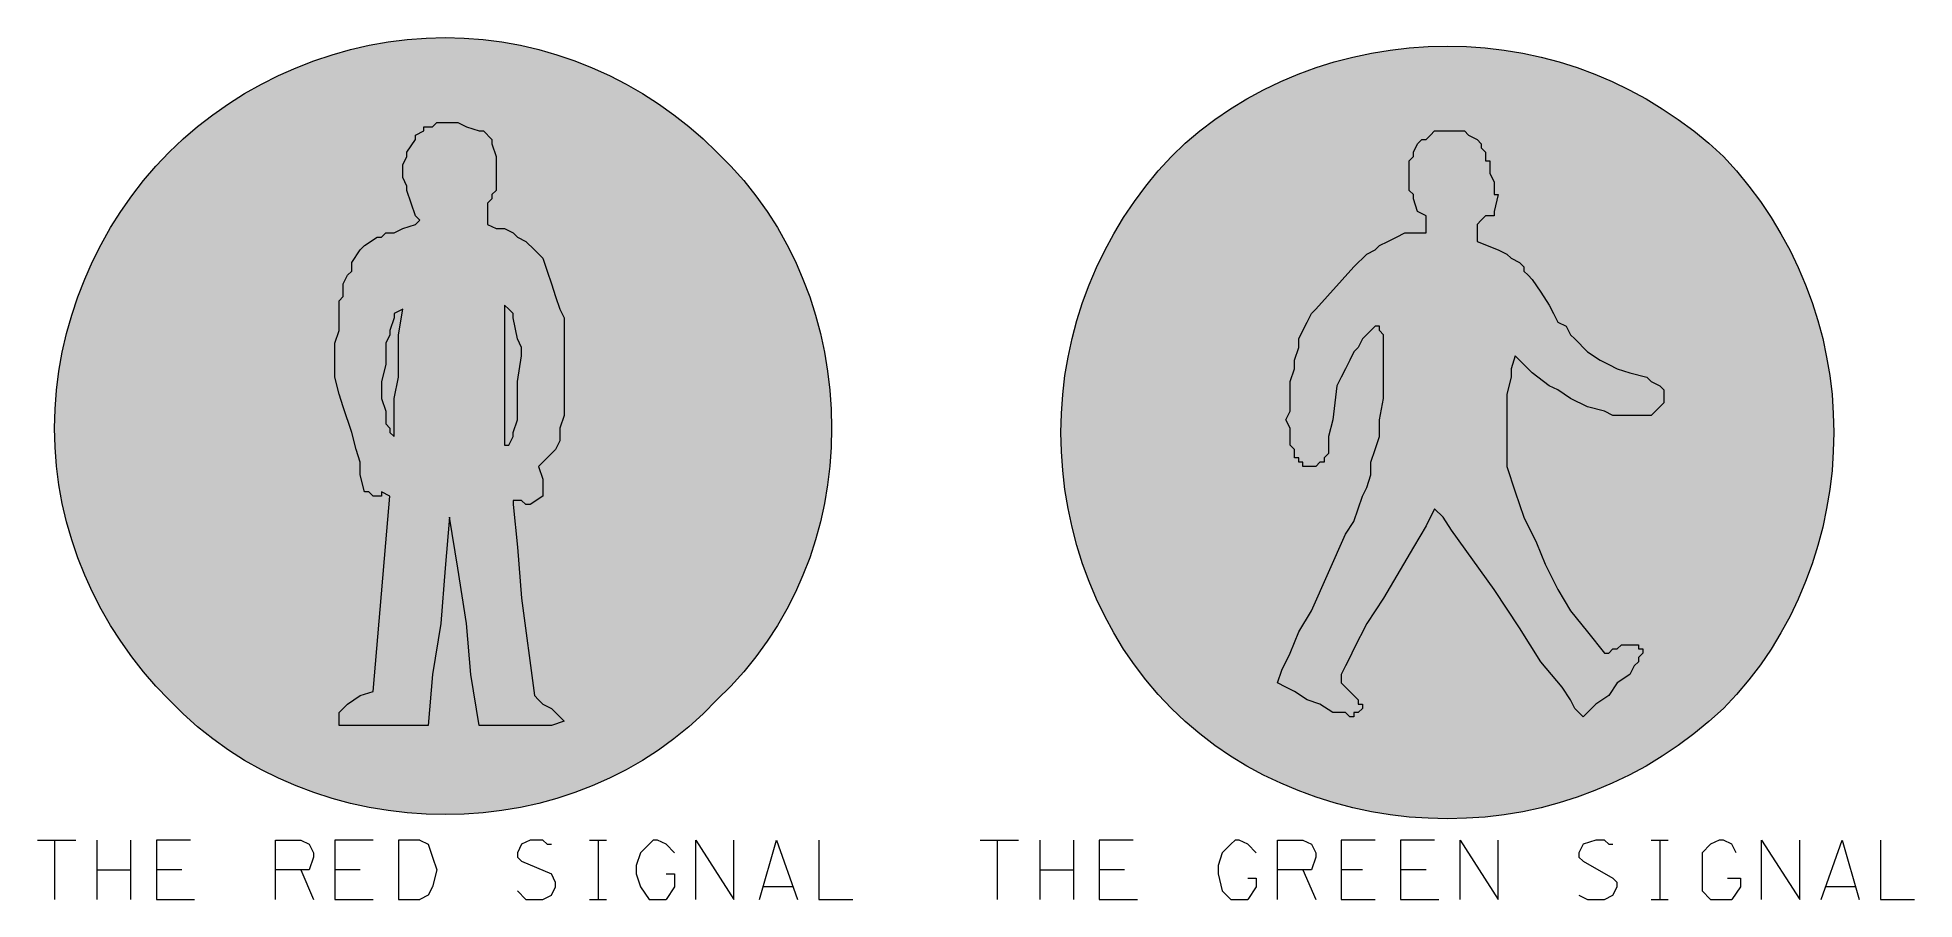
# Model space of a CAD drawing. Header units: metres. Extents: x 22 to 552, y 13 to 257.
import ezdxf

# ---------------------------------------------------------------- set-up
doc = ezdxf.new("R2010")
doc.units = ezdxf.units.M
for name, color, linetype, true_color in [('FILL_BLACK_000000', 7, 'Continuous', 0x000000), ('FILL_LIME_00FF00', 7, 'Continuous', 0x00ff00), ('FILL_RED_FF0000', 7, 'Continuous', 0xff0000), ('STROKE_LIME_00FF00', 7, 'Continuous', 0x00ff00), ('STROKE_RED_FF0000', 7, 'Continuous', 0xff0000)]:
    doc.layers.add(name, color=color, linetype=linetype, true_color=true_color)

msp = doc.modelspace()

# ---------------------------------------------------------------- hatches: boundary and pattern name
at = {"layer": 'FILL_BLACK_000000', "true_color": 0x000000}
h = msp.add_hatch(color=7, dxfattribs=at)
h.dxf.hatch_style = 1
h.paths.add_polyline_path([(246.02, 141.02), (245.64, 135.67), (245.01, 130.37), (244.12, 125.12), (242.99, 119.93), (241.59, 114.82), (239.95, 109.79), (238.05, 104.85), (235.9, 100.01), (233.49, 95.27), (230.84, 90.65), (227.92, 86.16), (224.76, 81.79), (221.34, 77.58), (217.67, 73.51), (213.75, 69.6), (209.84, 65.68), (205.77, 62.01), (201.56, 58.59), (197.19, 55.42), (192.7, 52.51), (188.08, 49.86), (183.34, 47.45), (178.5, 45.3), (173.56, 43.4), (168.53, 41.76), (163.42, 40.36), (158.23, 39.22), (152.98, 38.34), (147.68, 37.71), (142.33, 37.33), (136.95, 37.2), (131.55, 37.33), (126.17, 37.71), (120.81, 38.34), (115.48, 39.22), (110.21, 40.36), (104.99, 41.76), (99.85, 43.4), (94.8, 45.3), (89.85, 47.45), (85, 49.86), (80.28, 52.51), (75.69, 55.42), (71.26, 58.59), (66.98, 62.01), (62.87, 65.68), (58.95, 69.6), (55.22, 73.51), (51.7, 77.58), (48.38, 81.79), (45.28, 86.16), (42.4, 90.65), (39.73, 95.27), (37.3, 100.01), (35.1, 104.85), (33.14, 109.79), (31.42, 114.82), (29.96, 119.93), (28.74, 125.12), (27.79, 130.37), (27.11, 135.67), (26.69, 141.02), (26.55, 146.4), (26.69, 151.8), (27.11, 157.18), (27.79, 162.54), (28.74, 167.87), (29.96, 173.14), (31.42, 178.36), (33.14, 183.5), (35.1, 188.55), (37.3, 193.5), (39.73, 198.35), (42.4, 203.07), (45.28, 207.66), (48.38, 212.09), (51.7, 216.37), (55.22, 220.48), (58.95, 224.4), (62.87, 228.13), (66.98, 231.65), (71.26, 234.97), (75.69, 238.07), (80.28, 240.95), (85, 243.62), (89.85, 246.05), (94.8, 248.25), (99.85, 250.21), (104.99, 251.93), (110.21, 253.39), (115.48, 254.61), (120.81, 255.56), (126.17, 256.24), (131.55, 256.66), (136.95, 256.8), (142.33, 256.66), (147.68, 256.24), (152.98, 255.56), (158.23, 254.61), (163.42, 253.39), (168.53, 251.93), (173.56, 250.21), (178.5, 248.25), (183.34, 246.05), (188.08, 243.62), (192.7, 240.95), (197.19, 238.07), (201.56, 234.97), (205.77, 231.65), (209.84, 228.13), (213.75, 224.4), (217.67, 220.48), (221.34, 216.37), (224.76, 212.09), (227.92, 207.66), (230.84, 203.07), (233.49, 198.35), (235.9, 193.5), (238.05, 188.55), (239.95, 183.5), (241.59, 178.36), (242.99, 173.14), (244.12, 167.87), (245.01, 162.54), (245.64, 157.18), (246.02, 151.8), (246.15, 146.4), (246.02, 141.02)])
h = msp.add_hatch(color=7, dxfattribs=at)
h.dxf.hatch_style = 1
h.paths.add_polyline_path([(529.22, 139.8), (528.85, 134.42), (528.22, 129.06), (527.34, 123.73), (526.22, 118.46), (524.86, 113.24), (523.25, 108.1), (521.4, 103.05), (519.31, 98.1), (516.99, 93.25), (514.43, 88.53), (511.63, 83.94), (508.6, 79.51), (505.35, 75.23), (501.86, 71.12), (498.15, 67.2), (494.03, 63.49), (489.78, 60), (485.4, 56.75), (480.9, 53.72), (476.29, 50.92), (471.57, 48.36), (466.76, 46.04), (461.85, 43.95), (456.86, 42.1), (451.79, 40.49), (446.65, 39.13), (441.45, 38.01), (436.19, 37.13), (430.88, 36.5), (425.53, 36.13), (420.15, 36), (414.75, 36.13), (409.37, 36.5), (404.01, 37.13), (398.68, 38.01), (393.41, 39.13), (388.19, 40.49), (383.05, 42.1), (378, 43.95), (373.05, 46.04), (368.2, 48.36), (363.48, 50.92), (358.89, 53.72), (354.46, 56.75), (350.18, 60), (346.07, 63.49), (342.15, 67.2), (338.44, 71.12), (334.95, 75.23), (331.7, 79.51), (328.67, 83.94), (325.87, 88.53), (323.31, 93.25), (320.99, 98.1), (318.9, 103.05), (317.05, 108.1), (315.44, 113.24), (314.08, 118.46), (312.96, 123.73), (312.08, 129.06), (311.45, 134.42), (311.08, 139.8), (310.95, 145.2), (311.08, 150.58), (311.45, 155.93), (312.08, 161.24), (312.96, 166.5), (314.08, 171.7), (315.44, 176.84), (317.05, 181.91), (318.9, 186.9), (320.99, 191.81), (323.31, 196.62), (325.87, 201.34), (328.67, 205.95), (331.7, 210.45), (334.95, 214.83), (338.44, 219.08), (342.15, 223.2), (346.07, 226.91), (350.18, 230.4), (354.46, 233.65), (358.89, 236.68), (363.48, 239.48), (368.2, 242.04), (373.05, 244.36), (378, 246.45), (383.05, 248.3), (388.19, 249.91), (393.41, 251.27), (398.68, 252.39), (404.01, 253.27), (409.37, 253.9), (414.75, 254.27), (420.15, 254.4), (425.53, 254.27), (430.88, 253.9), (436.19, 253.27), (441.45, 252.39), (446.65, 251.27), (451.79, 249.91), (456.86, 248.3), (461.85, 246.45), (466.76, 244.36), (471.57, 242.04), (476.29, 239.48), (480.9, 236.68), (485.4, 233.65), (489.78, 230.4), (494.03, 226.91), (498.15, 223.2), (501.86, 219.08), (505.35, 214.83), (508.6, 210.45), (511.63, 205.95), (514.43, 201.34), (516.99, 196.62), (519.31, 191.81), (521.4, 186.9), (523.25, 181.91), (524.86, 176.84), (526.22, 171.7), (527.34, 166.5), (528.22, 161.24), (528.85, 155.93), (529.22, 150.58), (529.35, 145.2), (529.22, 139.8)])
at = {"layer": 'FILL_LIME_00FF00', "true_color": 0x00ff00}
h = msp.add_hatch(color=7, dxfattribs=at)
h.dxf.hatch_style = 1
h.paths.add_polyline_path([(420.15, 230.4), (421.35, 230.4), (422.55, 230.4), (423.75, 230.4), (424.95, 230.4), (426.15, 229.2), (428.55, 228), (429.75, 226.8), (429.75, 225.6), (430.95, 224.4), (430.95, 223.2), (430.95, 222), (432.15, 222), (432.15, 220.8), (432.15, 219.6), (432.15, 218.4), (433.35, 216), (433.35, 213.6), (433.35, 212.4), (434.55, 212.4), (433.35, 207.6), (433.35, 206.4), (430.95, 206.4), (429.75, 205.2), (428.55, 204), (428.55, 202.8), (428.55, 201.6), (428.55, 199.2), (434.55, 196.8), (436.95, 195.6), (438.15, 194.4), (440.55, 193.2), (441.75, 192), (441.75, 190.8), (442.95, 189.6), (444.15, 188.4), (446.55, 184.8), (448.95, 181.2), (450.15, 178.8), (451.35, 176.4), (453.75, 175.2), (454.95, 172.8), (456.15, 171.6), (459.75, 168), (463.35, 165.6), (465.75, 164.4), (468.15, 163.2), (471.75, 162), (476.55, 160.8), (477.75, 159.6), (480.15, 158.4), (481.35, 157.2), (481.35, 156), (481.35, 154.8), (481.35, 153.6), (480.15, 152.4), (478.95, 151.2), (477.75, 150), (476.55, 150), (475.35, 150), (474.15, 150), (471.75, 150), (469.35, 150), (466.95, 150), (464.55, 151.2), (459.75, 152.4), (454.95, 154.8), (451.35, 157.2), (448.95, 158.4), (444.15, 162), (439.35, 166.8), (438.15, 163.2), (438.15, 160.8), (436.95, 156), (436.95, 135.6), (439.35, 128.4), (441.75, 121.2), (445.35, 114), (447.75, 108), (451.35, 100.8), (454.95, 94.8), (459.75, 88.8), (464.55, 82.8), (465.75, 82.8), (466.95, 84), (468.15, 84), (469.35, 85.2), (470.55, 85.2), (471.75, 85.2), (472.95, 85.2), (474.15, 85.2), (474.15, 84), (475.35, 84), (475.35, 82.8), (474.15, 81.6), (474.15, 80.4), (472.95, 79.2), (471.75, 76.8), (468.15, 74.4), (465.75, 70.8), (462.15, 68.4), (458.55, 64.8), (457.35, 66), (456.15, 67.2), (454.95, 69.6), (452.55, 73.2), (446.55, 80.4), (440.55, 90), (433.35, 100.8), (427.35, 109.2), (421.35, 117.6), (418.95, 121.2), (416.55, 123.6), (414.15, 118.8), (410.55, 112.8), (402.15, 98.4), (397.35, 91.2), (393.75, 84), (392.55, 81.6), (391.35, 79.2), (390.15, 76.8), (390.15, 75.6), (390.15, 74.4), (391.35, 73.2), (393.75, 70.8), (394.95, 69.6), (394.95, 68.4), (396.15, 68.4), (396.15, 67.2), (394.95, 66), (393.75, 66), (393.75, 64.8), (392.55, 64.8), (391.35, 66), (388.95, 66), (387.75, 66), (384.15, 68.4), (380.55, 69.6), (376.95, 72), (374.55, 73.2), (372.15, 74.4), (373.35, 78), (375.75, 82.8), (378.15, 88.8), (381.75, 94.8), (391.35, 116.4), (393.75, 120), (394.95, 123.6), (396.15, 127.2), (397.35, 129.6), (398.55, 133.2), (398.55, 136.8), (399.75, 140.4), (400.95, 144), (400.95, 148.8), (402.15, 154.8), (402.15, 157.2), (402.15, 159.6), (402.15, 163.2), (402.15, 165.6), (402.15, 168), (402.15, 169.2), (402.15, 170.4), (402.15, 172.8), (400.95, 174), (400.95, 175.2), (399.75, 175.2), (398.55, 174), (396.15, 171.6), (394.95, 169.2), (393.75, 168), (392.55, 165.6), (391.35, 163.2), (390.15, 160.8), (388.95, 158.4), (387.75, 148.8), (386.55, 144), (386.55, 140.4), (386.55, 139.2), (385.35, 138), (385.35, 136.8), (384.15, 136.8), (382.95, 135.6), (381.75, 135.6), (379.35, 135.6), (379.35, 136.8), (378.15, 136.8), (378.15, 138), (376.95, 138), (376.95, 139.2), (376.95, 140.4), (375.75, 141.6), (375.75, 142.8), (375.75, 146.4), (374.55, 148.8), (375.75, 151.2), (375.75, 154.8), (375.75, 157.2), (375.75, 159.6), (376.95, 163.2), (376.95, 165.6), (378.15, 169.2), (378.15, 171.6), (379.35, 174), (380.55, 176.4), (381.75, 178.8), (382.95, 180), (393.75, 192), (397.35, 195.6), (399.75, 196.8), (400.95, 198), (403.35, 199.2), (405.75, 200.4), (408.15, 201.6), (409.35, 201.6), (410.55, 201.6), (414.15, 201.6), (414.15, 204), (414.15, 206.4), (411.75, 207.6), (410.55, 211.2), (410.55, 212.4), (409.35, 213.6), (409.35, 214.8), (409.35, 216), (409.35, 218.4), (409.35, 219.6), (409.35, 222), (410.55, 223.2), (410.55, 224.4), (411.75, 226.8), (412.95, 228), (414.15, 228), (415.35, 229.2), (416.55, 230.4), (420.15, 230.4)])
at = {"layer": 'FILL_RED_FF0000', "true_color": 0xff0000}
h = msp.add_hatch(color=7, dxfattribs=at)
h.dxf.hatch_style = 1
h.paths.add_polyline_path([(114.15, 128.4), (112.95, 133.2), (112.95, 134.4), (112.95, 136.8), (111.75, 140.4), (110.55, 145.2), (108.15, 152.4), (106.95, 156), (105.75, 160.8), (105.75, 162), (105.75, 170.4), (106.95, 174), (106.95, 177.6), (106.95, 180), (106.95, 182.4), (108.15, 183.6), (108.15, 187.2), (109.35, 189.6), (110.55, 190.8), (110.55, 193.2), (112.95, 196.8), (114.15, 198), (117.75, 200.4), (118.95, 200.4), (120.15, 201.6), (121.35, 201.6), (122.55, 201.6), (124.95, 202.8), (128.55, 204), (129.75, 205.2), (128.55, 206.4), (127.35, 210), (126.15, 213.6), (126.15, 214.8), (124.95, 217.2), (124.95, 219.6), (124.95, 220.8), (126.15, 223.2), (126.15, 224.4), (128.55, 228), (128.55, 229.2), (130.95, 230.4), (130.95, 231.6), (133.35, 231.6), (134.55, 232.8), (138.15, 232.8), (140.55, 232.8), (142.95, 231.6), (146.55, 230.4), (147.75, 230.4), (150.15, 228), (150.15, 226.8), (151.35, 223.2), (151.35, 220.8), (151.35, 219.6), (151.35, 218.4), (151.35, 213.6), (150.15, 212.4), (150.15, 211.2), (148.95, 210), (148.95, 208.8), (148.95, 206.4), (148.95, 205.2), (148.95, 204), (151.35, 202.8), (153.75, 202.8), (156.15, 201.6), (157.35, 200.4), (159.75, 199.2), (162.15, 196.8), (164.55, 194.4), (165.75, 190.8), (166.95, 187.2), (168.15, 183.6), (169.35, 180), (170.55, 177.6), (170.55, 174), (170.55, 169.2), (170.55, 165.6), (170.55, 153.6), (170.55, 150), (169.35, 146.4), (169.35, 142.8), (168.15, 140.4), (165.75, 138), (163.35, 135.6), (164.55, 132), (164.55, 130.8), (164.55, 128.4), (164.55, 127.2), (160.95, 124.8), (159.75, 124.8), (158.55, 126), (156.15, 126), (156.15, 124.8), (157.35, 112.8), (158.55, 98.4), (162.15, 70.8), (163.35, 69.6), (164.55, 68.4), (166.95, 67.2), (168.15, 66), (170.55, 63.6), (166.95, 62.4), (156.15, 62.4), (146.55, 62.4), (144.15, 76.8), (142.95, 91.2), (140.55, 106.8), (138.15, 121.2), (136.95, 106.8), (135.75, 91.2), (133.35, 76.8), (132.15, 62.4), (121.35, 62.4), (106.95, 62.4), (106.95, 66), (108.15, 67.2), (109.35, 68.4), (112.95, 70.8), (116.55, 72), (118.95, 99.6), (120.15, 114), (121.35, 127.2), (118.95, 128.4), (118.95, 127.2), (116.55, 127.2), (115.35, 128.4), (114.15, 128.4)])
h.paths.add_polyline_path([(123.75, 165.6), (123.75, 172.8), (124.95, 180), (122.55, 178.8), (122.55, 177.6), (121.35, 174), (121.35, 172.8), (120.15, 170.4), (120.15, 168), (120.15, 164.4), (118.95, 159.6), (118.95, 157.2), (118.95, 154.8), (120.15, 151.2), (120.15, 147.6), (121.35, 146.4), (121.35, 145.2), (122.55, 144), (122.55, 148.8), (122.55, 154.8), (123.75, 160.8), (123.75, 163.2), (123.75, 165.6)], flags=16)
h.paths.add_polyline_path([(153.75, 148.8), (153.75, 141.6), (154.95, 141.6), (156.15, 144), (156.15, 145.2), (157.35, 148.8), (157.35, 159.6), (158.55, 166.8), (158.55, 169.2), (157.35, 171.6), (156.15, 177.6), (156.15, 178.8), (154.95, 180), (153.75, 181.2), (153.75, 168), (153.75, 162), (153.75, 156), (153.75, 148.8)], flags=16)

# ---------------------------------------------------------------- linework, layer by layer
at = {"layer": 'FILL_BLACK_000000', "lineweight": 0, "true_color": 0x000000}
for points in [[(246.02, 141.02), (245.64, 135.67), (245.01, 130.37), (244.12, 125.12), (242.99, 119.93), (241.59, 114.82), (239.95, 109.79), (238.05, 104.85), (235.9, 100.01), (233.49, 95.27), (230.84, 90.65), (227.92, 86.16), (224.76, 81.79), (221.34, 77.58), (217.67, 73.51), (213.75, 69.6), (209.84, 65.68), (205.77, 62.01), (201.56, 58.59), (197.19, 55.42), (192.7, 52.51), (188.08, 49.86), (183.34, 47.45), (178.5, 45.3), (173.56, 43.4), (168.53, 41.76), (163.42, 40.36), (158.23, 39.22), (152.98, 38.34), (147.68, 37.71), (142.33, 37.33), (136.95, 37.2), (131.55, 37.33), (126.17, 37.71), (120.81, 38.34), (115.48, 39.22), (110.21, 40.36), (104.99, 41.76), (99.85, 43.4), (94.8, 45.3), (89.85, 47.45), (85, 49.86), (80.28, 52.51), (75.69, 55.42), (71.26, 58.59), (66.98, 62.01), (62.87, 65.68), (58.95, 69.6), (55.22, 73.51), (51.7, 77.58), (48.38, 81.79), (45.28, 86.16), (42.4, 90.65), (39.73, 95.27), (37.3, 100.01), (35.1, 104.85), (33.14, 109.79), (31.42, 114.82), (29.96, 119.93), (28.74, 125.12), (27.79, 130.37), (27.11, 135.67), (26.69, 141.02), (26.55, 146.4), (26.69, 151.8), (27.11, 157.18), (27.79, 162.54), (28.74, 167.87), (29.96, 173.14), (31.42, 178.36), (33.14, 183.5), (35.1, 188.55), (37.3, 193.5), (39.73, 198.35), (42.4, 203.07), (45.28, 207.66), (48.38, 212.09), (51.7, 216.37), (55.22, 220.48), (58.95, 224.4), (62.87, 228.13), (66.98, 231.65), (71.26, 234.97), (75.69, 238.07), (80.28, 240.95), (85, 243.62), (89.85, 246.05), (94.8, 248.25), (99.85, 250.21), (104.99, 251.93), (110.21, 253.39), (115.48, 254.61), (120.81, 255.56), (126.17, 256.24), (131.55, 256.66), (136.95, 256.8), (142.33, 256.66), (147.68, 256.24), (152.98, 255.56), (158.23, 254.61), (163.42, 253.39), (168.53, 251.93), (173.56, 250.21), (178.5, 248.25), (183.34, 246.05), (188.08, 243.62), (192.7, 240.95), (197.19, 238.07), (201.56, 234.97), (205.77, 231.65), (209.84, 228.13), (213.75, 224.4), (217.67, 220.48), (221.34, 216.37), (224.76, 212.09), (227.92, 207.66), (230.84, 203.07), (233.49, 198.35), (235.9, 193.5), (238.05, 188.55), (239.95, 183.5), (241.59, 178.36), (242.99, 173.14), (244.12, 167.87), (245.01, 162.54), (245.64, 157.18), (246.02, 151.8), (246.15, 146.4)], [(529.22, 139.8), (528.85, 134.42), (528.22, 129.06), (527.34, 123.73), (526.22, 118.46), (524.86, 113.24), (523.25, 108.1), (521.4, 103.05), (519.31, 98.1), (516.99, 93.25), (514.43, 88.53), (511.63, 83.94), (508.6, 79.51), (505.35, 75.23), (501.86, 71.12), (498.15, 67.2), (494.03, 63.49), (489.78, 60), (485.4, 56.75), (480.9, 53.72), (476.29, 50.92), (471.57, 48.36), (466.76, 46.04), (461.85, 43.95), (456.86, 42.1), (451.79, 40.49), (446.65, 39.13), (441.45, 38.01), (436.19, 37.13), (430.88, 36.5), (425.53, 36.13), (420.15, 36), (414.75, 36.13), (409.37, 36.5), (404.01, 37.13), (398.68, 38.01), (393.41, 39.13), (388.19, 40.49), (383.05, 42.1), (378, 43.95), (373.05, 46.04), (368.2, 48.36), (363.48, 50.92), (358.89, 53.72), (354.46, 56.75), (350.18, 60), (346.07, 63.49), (342.15, 67.2), (338.44, 71.12), (334.95, 75.23), (331.7, 79.51), (328.67, 83.94), (325.87, 88.53), (323.31, 93.25), (320.99, 98.1), (318.9, 103.05), (317.05, 108.1), (315.44, 113.24), (314.08, 118.46), (312.96, 123.73), (312.08, 129.06), (311.45, 134.42), (311.08, 139.8), (310.95, 145.2), (311.08, 150.58), (311.45, 155.93), (312.08, 161.24), (312.96, 166.5), (314.08, 171.7), (315.44, 176.84), (317.05, 181.91), (318.9, 186.9), (320.99, 191.81), (323.31, 196.62), (325.87, 201.34), (328.67, 205.95), (331.7, 210.45), (334.95, 214.83), (338.44, 219.08), (342.15, 223.2), (346.07, 226.91), (350.18, 230.4), (354.46, 233.65), (358.89, 236.68), (363.48, 239.48), (368.2, 242.04), (373.05, 244.36), (378, 246.45), (383.05, 248.3), (388.19, 249.91), (393.41, 251.27), (398.68, 252.39), (404.01, 253.27), (409.37, 253.9), (414.75, 254.27), (420.15, 254.4), (425.53, 254.27), (430.88, 253.9), (436.19, 253.27), (441.45, 252.39), (446.65, 251.27), (451.79, 249.91), (456.86, 248.3), (461.85, 246.45), (466.76, 244.36), (471.57, 242.04), (476.29, 239.48), (480.9, 236.68), (485.4, 233.65), (489.78, 230.4), (494.03, 226.91), (498.15, 223.2), (501.86, 219.08), (505.35, 214.83), (508.6, 210.45), (511.63, 205.95), (514.43, 201.34), (516.99, 196.62), (519.31, 191.81), (521.4, 186.9), (523.25, 181.91), (524.86, 176.84), (526.22, 171.7), (527.34, 166.5), (528.22, 161.24), (528.85, 155.93), (529.22, 150.58), (529.35, 145.2)]]:
    msp.add_lwpolyline(points, close=True, dxfattribs=at)
at = {"layer": 'FILL_LIME_00FF00', "lineweight": 0, "true_color": 0x00ff00}
msp.add_lwpolyline([(420.15, 230.4), (421.35, 230.4), (422.55, 230.4), (423.75, 230.4), (424.95, 230.4), (426.15, 229.2), (428.55, 228), (429.75, 226.8), (429.75, 225.6), (430.95, 224.4), (430.95, 223.2), (430.95, 222), (432.15, 222), (432.15, 220.8), (432.15, 219.6), (432.15, 218.4), (433.35, 216), (433.35, 213.6), (433.35, 212.4), (434.55, 212.4), (433.35, 207.6), (433.35, 206.4), (430.95, 206.4), (429.75, 205.2), (428.55, 204), (428.55, 202.8), (428.55, 201.6), (428.55, 199.2), (434.55, 196.8), (436.95, 195.6), (438.15, 194.4), (440.55, 193.2), (441.75, 192), (441.75, 190.8), (442.95, 189.6), (444.15, 188.4), (446.55, 184.8), (448.95, 181.2), (450.15, 178.8), (451.35, 176.4), (453.75, 175.2), (454.95, 172.8), (456.15, 171.6), (459.75, 168), (463.35, 165.6), (465.75, 164.4), (468.15, 163.2), (471.75, 162), (476.55, 160.8), (477.75, 159.6), (480.15, 158.4), (481.35, 157.2), (481.35, 156), (481.35, 154.8), (481.35, 153.6), (480.15, 152.4), (478.95, 151.2), (477.75, 150), (476.55, 150), (475.35, 150), (474.15, 150), (471.75, 150), (469.35, 150), (466.95, 150), (464.55, 151.2), (459.75, 152.4), (454.95, 154.8), (451.35, 157.2), (448.95, 158.4), (444.15, 162), (439.35, 166.8), (438.15, 163.2), (438.15, 160.8), (436.95, 156), (436.95, 135.6), (439.35, 128.4), (441.75, 121.2), (445.35, 114), (447.75, 108), (451.35, 100.8), (454.95, 94.8), (459.75, 88.8), (464.55, 82.8), (465.75, 82.8), (466.95, 84), (468.15, 84), (469.35, 85.2), (470.55, 85.2), (471.75, 85.2), (472.95, 85.2), (474.15, 85.2), (474.15, 84), (475.35, 84), (475.35, 82.8), (474.15, 81.6), (474.15, 80.4), (472.95, 79.2), (471.75, 76.8), (468.15, 74.4), (465.75, 70.8), (462.15, 68.4), (458.55, 64.8), (457.35, 66), (456.15, 67.2), (454.95, 69.6), (452.55, 73.2), (446.55, 80.4), (440.55, 90), (433.35, 100.8), (427.35, 109.2), (421.35, 117.6), (418.95, 121.2), (416.55, 123.6), (414.15, 118.8), (410.55, 112.8), (402.15, 98.4), (397.35, 91.2), (393.75, 84), (392.55, 81.6), (391.35, 79.2), (390.15, 76.8), (390.15, 75.6), (390.15, 74.4), (391.35, 73.2), (393.75, 70.8), (394.95, 69.6), (394.95, 68.4), (396.15, 68.4), (396.15, 67.2), (394.95, 66), (393.75, 66), (393.75, 64.8), (392.55, 64.8), (391.35, 66), (388.95, 66), (387.75, 66), (384.15, 68.4), (380.55, 69.6), (376.95, 72), (374.55, 73.2), (372.15, 74.4), (373.35, 78), (375.75, 82.8), (378.15, 88.8), (381.75, 94.8), (391.35, 116.4), (393.75, 120), (394.95, 123.6), (396.15, 127.2), (397.35, 129.6), (398.55, 133.2), (398.55, 136.8), (399.75, 140.4), (400.95, 144), (400.95, 148.8), (402.15, 154.8), (402.15, 157.2), (402.15, 159.6), (402.15, 163.2), (402.15, 165.6), (402.15, 168), (402.15, 169.2), (402.15, 170.4), (402.15, 172.8), (400.95, 174), (400.95, 175.2), (399.75, 175.2), (398.55, 174), (396.15, 171.6), (394.95, 169.2), (393.75, 168), (392.55, 165.6), (391.35, 163.2), (390.15, 160.8), (388.95, 158.4), (387.75, 148.8), (386.55, 144), (386.55, 140.4), (386.55, 139.2), (385.35, 138), (385.35, 136.8), (384.15, 136.8), (382.95, 135.6), (381.75, 135.6), (379.35, 135.6), (379.35, 136.8), (378.15, 136.8), (378.15, 138), (376.95, 138), (376.95, 139.2), (376.95, 140.4), (375.75, 141.6), (375.75, 142.8), (375.75, 146.4), (374.55, 148.8), (375.75, 151.2), (375.75, 154.8), (375.75, 157.2), (375.75, 159.6), (376.95, 163.2), (376.95, 165.6), (378.15, 169.2), (378.15, 171.6), (379.35, 174), (380.55, 176.4), (381.75, 178.8), (382.95, 180), (393.75, 192), (397.35, 195.6), (399.75, 196.8), (400.95, 198), (403.35, 199.2), (405.75, 200.4), (408.15, 201.6), (409.35, 201.6), (410.55, 201.6), (414.15, 201.6), (414.15, 204), (414.15, 206.4), (411.75, 207.6), (410.55, 211.2), (410.55, 212.4), (409.35, 213.6), (409.35, 214.8), (409.35, 216), (409.35, 218.4), (409.35, 219.6), (409.35, 222), (410.55, 223.2), (410.55, 224.4), (411.75, 226.8), (412.95, 228), (414.15, 228), (415.35, 229.2), (416.55, 230.4)], close=True, dxfattribs=at)
at = {"layer": 'FILL_RED_FF0000', "lineweight": 0, "true_color": 0xff0000}
for points in [[(114.15, 128.4), (112.95, 133.2), (112.95, 134.4), (112.95, 136.8), (111.75, 140.4), (110.55, 145.2), (108.15, 152.4), (106.95, 156), (105.75, 160.8), (105.75, 162), (105.75, 170.4), (106.95, 174), (106.95, 177.6), (106.95, 180), (106.95, 182.4), (108.15, 183.6), (108.15, 187.2), (109.35, 189.6), (110.55, 190.8), (110.55, 193.2), (112.95, 196.8), (114.15, 198), (117.75, 200.4), (118.95, 200.4), (120.15, 201.6), (121.35, 201.6), (122.55, 201.6), (124.95, 202.8), (128.55, 204), (129.75, 205.2), (128.55, 206.4), (127.35, 210), (126.15, 213.6), (126.15, 214.8), (124.95, 217.2), (124.95, 219.6), (124.95, 220.8), (126.15, 223.2), (126.15, 224.4), (128.55, 228), (128.55, 229.2), (130.95, 230.4), (130.95, 231.6), (133.35, 231.6), (134.55, 232.8), (138.15, 232.8), (140.55, 232.8), (142.95, 231.6), (146.55, 230.4), (147.75, 230.4), (150.15, 228), (150.15, 226.8), (151.35, 223.2), (151.35, 220.8), (151.35, 219.6), (151.35, 218.4), (151.35, 213.6), (150.15, 212.4), (150.15, 211.2), (148.95, 210), (148.95, 208.8), (148.95, 206.4), (148.95, 205.2), (148.95, 204), (151.35, 202.8), (153.75, 202.8), (156.15, 201.6), (157.35, 200.4), (159.75, 199.2), (162.15, 196.8), (164.55, 194.4), (165.75, 190.8), (166.95, 187.2), (168.15, 183.6), (169.35, 180), (170.55, 177.6), (170.55, 174), (170.55, 169.2), (170.55, 165.6), (170.55, 153.6), (170.55, 150), (169.35, 146.4), (169.35, 142.8), (168.15, 140.4), (165.75, 138), (163.35, 135.6), (164.55, 132), (164.55, 130.8), (164.55, 128.4), (164.55, 127.2), (160.95, 124.8), (159.75, 124.8), (158.55, 126), (156.15, 126), (156.15, 124.8), (157.35, 112.8), (158.55, 98.4), (162.15, 70.8), (163.35, 69.6), (164.55, 68.4), (166.95, 67.2), (168.15, 66), (170.55, 63.6), (166.95, 62.4), (156.15, 62.4), (146.55, 62.4), (144.15, 76.8), (142.95, 91.2), (140.55, 106.8), (138.15, 121.2), (136.95, 106.8), (135.75, 91.2), (133.35, 76.8), (132.15, 62.4), (121.35, 62.4), (106.95, 62.4), (106.95, 66), (108.15, 67.2), (109.35, 68.4), (112.95, 70.8), (116.55, 72), (118.95, 99.6), (120.15, 114), (121.35, 127.2), (118.95, 128.4), (118.95, 127.2), (116.55, 127.2), (115.35, 128.4)], [(153.75, 148.8), (153.75, 141.6), (154.95, 141.6), (156.15, 144), (156.15, 145.2), (157.35, 148.8), (157.35, 159.6), (158.55, 166.8), (158.55, 169.2), (157.35, 171.6), (156.15, 177.6), (156.15, 178.8), (154.95, 180), (153.75, 181.2), (153.75, 168), (153.75, 162), (153.75, 156)], [(123.75, 165.6), (123.75, 172.8), (124.95, 180), (122.55, 178.8), (122.55, 177.6), (121.35, 174), (121.35, 172.8), (120.15, 170.4), (120.15, 168), (120.15, 164.4), (118.95, 159.6), (118.95, 157.2), (118.95, 154.8), (120.15, 151.2), (120.15, 147.6), (121.35, 146.4), (121.35, 145.2), (122.55, 144), (122.55, 148.8), (122.55, 154.8), (123.75, 160.8), (123.75, 163.2)]]:
    msp.add_lwpolyline(points, close=True, dxfattribs=at)
at = {"layer": 'STROKE_LIME_00FF00', "lineweight": 0, "true_color": 0x00ff00}
for points in [[(288.15, 30), (298.95, 30)], [(292.95, 30), (292.95, 13.2)], [(304.95, 30), (304.95, 13.2)], [(314.55, 13.2), (314.55, 30)], [(331.35, 30), (321.75, 30)], [(321.75, 30), (321.75, 13.2)], [(363.75, 28.8), (361.35, 30), (360.15, 30), (358.95, 28.8), (356.55, 26.4)], [(366.15, 26.4), (363.75, 28.8)], [(372.15, 13.2), (372.15, 30)], [(372.15, 30), (379.35, 30)], [(379.35, 30), (381.75, 28.8), (382.95, 26.4), (382.95, 25.2), (381.75, 21.6), (379.35, 21.6)], [(399.75, 30), (390.15, 30)], [(390.15, 30), (390.15, 13.2)], [(416.55, 30), (406.95, 30)], [(406.95, 30), (406.95, 13.2)], [(423.75, 13.2), (423.75, 30)], [(423.75, 30), (434.55, 13.2)], [(434.55, 13.2), (434.55, 30)], [(458.55, 28.8), (457.35, 26.4), (457.35, 25.2), (458.55, 24)], [(465.75, 28.8), (464.55, 30), (462.15, 30), (458.55, 28.8)], [(465.75, 28.8), (466.95, 28.8)], [(477.75, 30), (482.55, 30)], [(480.15, 30), (480.15, 13.2)], [(500.55, 28.8), (498.15, 30), (496.95, 30), (494.55, 28.8), (492.15, 26.4)], [(501.75, 26.4), (500.55, 28.8)], [(508.95, 13.2), (508.95, 30)], [(508.95, 30), (519.75, 13.2)], [(519.75, 13.2), (519.75, 30)], [(525.75, 13.2), (531.75, 30)], [(531.75, 30), (536.55, 13.2)], [(542.55, 30), (542.55, 13.2)], [(304.95, 21.6), (314.55, 21.6)], [(328.95, 21.6), (321.75, 21.6)], [(356.55, 26.4), (355.35, 22.8), (355.35, 20.4), (356.55, 15.6)], [(379.35, 21.6), (372.15, 21.6)], [(379.35, 21.6), (382.95, 13.2)], [(396.15, 21.6), (390.15, 21.6)], [(414.15, 21.6), (406.95, 21.6)], [(458.55, 24), (466.95, 19.2)], [(492.15, 26.4), (492.15, 22.8), (492.15, 20.4), (492.15, 15.6)], [(363.75, 19.2), (366.15, 19.2)], [(366.15, 16.8), (363.75, 13.2)], [(366.15, 19.2), (366.15, 16.8)], [(466.95, 14.4), (468.15, 16.8), (468.15, 18), (466.95, 19.2)], [(499.35, 19.2), (502.95, 19.2)], [(502.95, 16.8), (500.55, 13.2)], [(502.95, 19.2), (502.95, 16.8)], [(535.35, 16.8), (526.95, 16.8)], [(321.75, 13.2), (332.55, 13.2)], [(356.55, 15.6), (358.95, 13.2), (360.15, 13.2), (362.55, 13.2), (363.75, 13.2)], [(390.15, 13.2), (399.75, 13.2)], [(406.95, 13.2), (417.75, 13.2)], [(457.35, 14.4), (459.75, 13.2)], [(459.75, 13.2), (460.95, 13.2), (464.55, 13.2), (466.95, 14.4)], [(477.75, 13.2), (482.55, 13.2)], [(492.15, 15.6), (494.55, 13.2), (496.95, 13.2), (498.15, 13.2), (500.55, 13.2)], [(542.55, 13.2), (552.15, 13.2)]]:
    msp.add_lwpolyline(points, dxfattribs=at)
at = {"layer": 'STROKE_RED_FF0000', "lineweight": 0, "true_color": 0xff0000}
for points in [[(21.75, 30), (32.55, 30)], [(26.55, 30), (26.55, 13.2)], [(38.55, 30), (38.55, 13.2)], [(48.15, 13.2), (48.15, 30)], [(64.95, 30), (55.35, 30)], [(55.35, 30), (55.35, 13.2)], [(88.95, 13.2), (88.95, 30)], [(88.95, 30), (96.15, 30)], [(96.15, 30), (98.55, 28.8), (99.75, 26.4), (99.75, 25.2), (98.55, 21.6), (96.15, 21.6)], [(116.55, 30), (105.75, 30)], [(105.75, 30), (105.75, 13.2)], [(129.75, 30), (123.75, 30)], [(123.75, 30), (123.75, 13.2)], [(129.75, 30), (132.15, 28.8), (133.35, 25.2), (134.55, 21.6), (133.35, 16.8), (132.15, 14.4), (129.75, 13.2)], [(158.55, 28.8), (157.35, 26.4), (157.35, 25.2), (158.55, 24)], [(165.75, 28.8), (164.55, 30), (160.95, 30), (158.55, 28.8)], [(165.75, 28.8), (166.95, 28.8)], [(177.75, 30), (182.55, 30)], [(180.15, 30), (180.15, 13.2)], [(199.35, 28.8), (196.95, 30), (195.75, 30), (194.55, 28.8), (192.15, 26.4)], [(201.75, 26.4), (199.35, 28.8)], [(207.75, 13.2), (207.75, 30)], [(207.75, 30), (218.55, 13.2)], [(218.55, 13.2), (218.55, 30)], [(225.75, 13.2), (230.55, 30)], [(230.55, 30), (236.55, 13.2)], [(242.55, 30), (242.55, 13.2)], [(38.55, 21.6), (48.15, 21.6)], [(62.55, 21.6), (55.35, 21.6)], [(96.15, 21.6), (88.95, 21.6)], [(96.15, 21.6), (99.75, 13.2)], [(112.95, 21.6), (105.75, 21.6)], [(158.55, 24), (166.95, 20.4)], [(192.15, 26.4), (190.95, 22.8), (190.95, 20.4), (192.15, 16.8)], [(166.95, 14.4), (168.15, 16.8), (168.15, 18), (166.95, 20.4)], [(192.15, 16.8), (194.55, 13.2), (195.75, 13.2), (198.15, 13.2), (199.35, 13.2)], [(199.35, 20.4), (201.75, 20.4)], [(201.75, 16.8), (199.35, 13.2)], [(201.75, 20.4), (201.75, 16.8)], [(235.35, 16.8), (226.95, 16.8)], [(55.35, 13.2), (66.15, 13.2)], [(105.75, 13.2), (116.55, 13.2)], [(123.75, 13.2), (129.75, 13.2)], [(157.35, 15.6), (159.75, 13.2)], [(159.75, 13.2), (160.95, 13.2), (164.55, 13.2), (166.95, 14.4)], [(177.75, 13.2), (182.55, 13.2)], [(242.55, 13.2), (252.15, 13.2)]]:
    msp.add_lwpolyline(points, dxfattribs=at)

doc.saveas('drawing.dxf')
